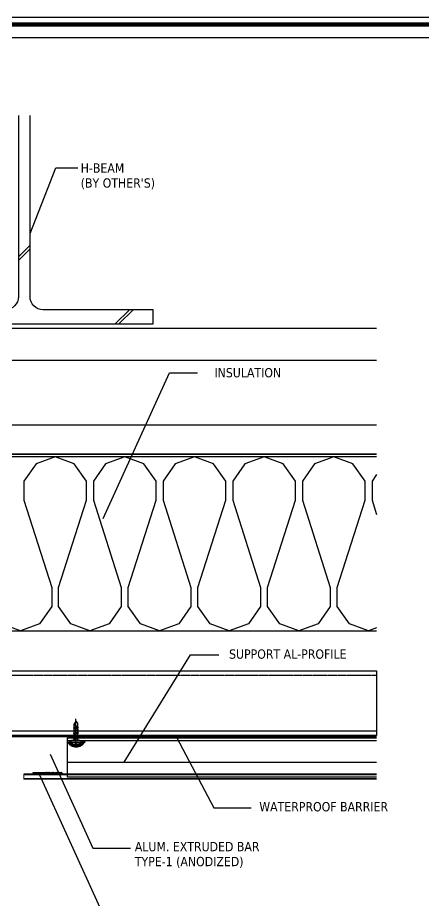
# Model space of a CAD drawing. Header units: millimetres. Extents: x 7297 to 60227, y -7497 to 19324.
# Drawn here: x 9849 to 10164, y 2893 to 3577 of the extents above; entities that cross this region are included whole.
import ezdxf

# ---------------------------------------------------------------- set-up
doc = ezdxf.new("R2010")
doc.units = ezdxf.units.MM
doc.linetypes.add('HIDDEN', pattern=[0.375, 0.25, -0.125])
doc.layers.add('NS_AL_PANEL', color=32, linetype='Continuous', lineweight=9)
for name, color, linetype in [('NS_CAULKING', 8, 'Continuous'), ('NS_COL_D-GREY', 8, 'Continuous'), ('NS_COL_L-GREY', 8, 'Continuous'), ('NS_COL_YELLOW', 2, 'Continuous'), ('NS_DIM', 1, 'Continuous'), ('NS_FORM', 7, 'Continuous'), ('NS_FRAME', 253, 'Continuous'), ('NS_GASKET_3M', 150, 'Continuous'), ('NS_INSUL', 8, 'Continuous'), ('NS_RIVET_SCREW', 1, 'Continuous'), ('NS_TEXT', 2, 'Continuous'), ('NS_WATERPROOF', 150, 'Continuous')]:
    doc.layers.add(name, color=color, linetype=linetype)
doc.styles.add('Expo M', font='Expo M.ttf')
doc.dimstyles.new('DS2', dxfattribs={"dimscale": 2, "dimtxt": 1.8, "dimasz": 1.5, "dimexe": 1, "dimexo": 1, "dimgap": 0.5, "dimtad": 1, "dimtoh": 1, "dimdec": 1, "dimzin": 1, "dimdsep": 46, "dimtxsty": 'Expo M', "dimcen": 2, "dimadec": 1, "dimazin": 0, "dimtfac": 1, "dimtdec": 4, "dimtix": 1, "dimtmove": 1, "dimatfit": 3, "dimfxl": 1, "dimtolj": 1, "dimtzin": 1, "dimarcsym": 0})

# ---------------------------------------------------------------- blocks, each defined once
blk = doc.blocks.new('피스')
for p, q in [((-4, 1.5), (-4, 1)), ((-4, 1.5), (4, 1.5)), ((-3, 0), (3, 0)), ((-0.5, 2.98), (-0.4, 2.3)), ((-0.4, 2.3), (0.4, 2.3)), ((0, 4.99), (0, -16.77)), ((0.5, 2.98), (0.4, 2.3)), ((4, 1.5), (4, 1)), ((2, -1.5), (-2, -2)), ((-1.5, -1.5), (-2, -2)), ((-2, -2), (-1.5, -2.5)), ((-1.5, -3.5), (-2, -4)), ((2, -3.5), (-2, -4)), ((-2, -4), (-1.5, -4.5)), ((-1.5, -5.5), (-2, -6)), ((2, -5.5), (-2, -6)), ((-2, -6), (-1.5, -6.5)), ((-1.5, -0.5), (-1.5, -1.5)), ((1.5, -1), (-1.5, -1.5)), ((1.5, -2), (-1.5, -2.5)), ((-1.5, -2.5), (-1.5, -3.5)), ((1.5, -3), (-1.5, -3.5)), ((1.5, -4), (-1.5, -4.5)), ((-1.5, -4.5), (-1.5, -5.5)), ((1.5, -5), (-1.5, -5.5)), ((1.5, -6), (-1.5, -6.5)), ((-1.5, -6.5), (-1.5, -7.5)), ((1.5, -0.5), (1.5, -1)), ((1.5, -1), (2, -1.5)), ((2, -1.5), (1.5, -2)), ((1.5, -2), (1.5, -3)), ((1.5, -3), (2, -3.5)), ((2, -3.5), (1.5, -4)), ((1.5, -4), (1.5, -5)), ((1.5, -5), (2, -5.5)), ((2, -5.5), (1.5, -6)), ((1.5, -6), (1.5, -7)), ((-1.5, -7.5), (-2, -8)), ((2, -7.5), (-2, -8)), ((-2, -8), (-1.5, -8.5)), ((-1.5, -9.5), (-2, -10)), ((2, -9.5), (-2, -10)), ((-2, -10), (-1.5, -10.5)), ((1.5, -7), (-1.5, -7.5)), ((1.5, -8), (-1.5, -8.5)), ((-1.5, -8.5), (-1.5, -9.5)), ((1.5, -9), (-1.5, -9.5)), ((1.5, -10), (-1.5, -10.5)), ((-1.5, -10.5), (-1.5, -13.5)), ((0, -15), (-1.5, -13.5)), ((-1.27, -13.54), (-1.27, -11.97)), ((0, -15), (-1.27, -13.54)), ((0, -15), (1.5, -13.03)), ((1.5, -13.03), (0.6, -11.47)), ((1.5, -7), (2, -7.5)), ((2, -7.5), (1.5, -8)), ((1.5, -8), (1.5, -9)), ((1.5, -9), (2, -9.5)), ((2, -9.5), (1.5, -10)), ((1.5, -10), (1.5, -13.03))]:
    blk.add_line(p, q)
for centre, radius, start, end in [((0, -3.08), 6.08, 94.71456, 131.11209), ((-3, 1), 1, 180, 270), ((-2, -0.5), 0.5, 0, 90), ((0, -3.08), 6.08, 48.88791, 85.28544), ((2, -0.5), 0.5, 90, 180), ((3, 1), 1, 270, 0), ((-0.27, -11.97), 1, 30.08633, 180)]:
    blk.add_arc(centre, radius, start, end)
blk = doc.blocks.new('N-SCREW')
blk.add_blockref('피스', (17.25, -1.03))
blk = doc.blocks.new('AL-TEMPLATE')
at = {"color": 7, "ltscale": 2}
blk.add_lwpolyline([(1972.34, 1515.25), (1972.34, 921.25), (2812.34, 921.25), (2812.34, 1515.25)], close=True, dxfattribs=at)
at = {"color": 8, "const_width": 2.5}
blk.add_lwpolyline([(1976.34, 1509.45), (2808.34, 1509.45), (2808.34, 927.05), (1976.34, 927.05)], close=True, dxfattribs=at)
at = {"color": 9}
blk.add_lwpolyline([(1984.07, 1501.32), (2709.08, 1501.32), (2709.08, 935.18), (1984.07, 935.18)], close=True, dxfattribs=at)
blk = doc.blocks.new('*U186')
blk.add_lwpolyline([(0, 0), (50, 0), (50, 331.43), (0, 331.43)], close=True)
at = {"linetype": 'HIDDEN'}
blk.add_lwpolyline([(3.2, 0), (46.8, 0), (46.8, 331.43), (3.2, 331.43)], close=True, dxfattribs=at)

msp = doc.modelspace()

# ---------------------------------------------------------------- hatches: boundary and pattern name
at = {"layer": 'NS_CAULKING'}
h = msp.add_hatch(dxfattribs=at)
h.set_pattern_fill('ANSI37', color=256, scale=0.3, angle=90, style=0, pattern_type=2)
h.set_pattern_definition([(135, (98934.5948, -747619.5915), (-0.6735192091, -0.6735192091), []), (225, (98934.5948, -747619.5915), (0.6735192091, -0.6735192091), [])])
h.paths.add_polyline_path([(9888.32, 3014.94), (9889.57, 3016.61), (9889.83, 3016.61), (9889.83, 3015.98), (9889.83, 3015.95), (9889.83, 3015.93), (9889.83, 3015.9), (9889.83, 3015.87), (9889.83, 3015.84), (9889.84, 3015.81), (9889.84, 3015.78), (9889.84, 3015.75), (9889.85, 3015.72), (9889.86, 3015.68), (9889.86, 3015.65), (9889.87, 3015.62), (9889.88, 3015.59), (9889.89, 3015.56), (9889.89, 3015.53), (9889.9, 3015.5), (9889.92, 3015.47), (9889.93, 3015.44), (9889.94, 3015.41), (9889.95, 3015.38), (9889.97, 3015.35), (9889.98, 3015.32), (9890, 3015.29), (9890.01, 3015.27), (9890.03, 3015.24), (9890.05, 3015.21), (9890.07, 3015.18), (9890.09, 3015.15), (9890.11, 3015.13), (9890.13, 3015.1), (9890.15, 3015.07), (9890.17, 3015.05), (9890.19, 3015.02), (9890.21, 3015), (9890.24, 3014.98), (9890.26, 3014.95), (9890.29, 3014.93), (9890.31, 3014.91), (9890.34, 3014.89), (9890.36, 3014.87), (9890.39, 3014.85), (9890.42, 3014.83), (9890.44, 3014.81), (9890.47, 3014.79), (9890.5, 3014.78), (9890.53, 3014.76), (9890.55, 3014.74), (9890.58, 3014.73), (9890.61, 3014.72), (9890.64, 3014.7), (9890.67, 3014.69), (9890.7, 3014.68), (9890.73, 3014.67), (9890.76, 3014.66), (9890.79, 3014.65), (9890.82, 3014.64), (9890.85, 3014.63), (9890.88, 3014.62), (9890.9, 3014.62), (9890.93, 3014.61), (9890.96, 3014.6), (9890.99, 3014.6), (9891.02, 3014.59), (9891.05, 3014.59), (9891.47, 3014.48), (9891.89, 3014.38), (9892.1, 3014.34), (9892.32, 3014.3), (9892.53, 3014.26), (9892.75, 3014.23), (9892.96, 3014.2), (9893.18, 3014.17), (9893.4, 3014.15), (9893.62, 3014.14), (9893.84, 3014.12), (9894.06, 3014.11), (9894.28, 3014.11), (9894.5, 3014.11), (9894.72, 3014.11), (9894.94, 3014.11), (9895.15, 3014.12), (9895.37, 3014.14), (9895.59, 3014.15), (9895.81, 3014.17), (9896.03, 3014.2), (9896.24, 3014.23), (9896.46, 3014.26), (9896.68, 3014.3), (9896.89, 3014.34), (9897.1, 3014.38), (9897.52, 3014.48), (9897.94, 3014.59), (9897.97, 3014.59), (9898, 3014.6), (9898.03, 3014.6), (9898.05, 3014.61), (9898.08, 3014.61), (9898.11, 3014.62), (9898.14, 3014.63), (9898.17, 3014.64), (9898.2, 3014.64), (9898.23, 3014.65), (9898.25, 3014.66), (9898.28, 3014.67), (9898.31, 3014.68), (9898.34, 3014.7), (9898.37, 3014.71), (9898.4, 3014.72), (9898.42, 3014.74), (9898.45, 3014.75), (9898.48, 3014.77), (9898.51, 3014.78), (9898.53, 3014.8), (9898.56, 3014.82), (9898.59, 3014.83), (9898.61, 3014.85), (9898.64, 3014.87), (9898.66, 3014.89), (9898.69, 3014.91), (9898.71, 3014.93), (9898.73, 3014.96), (9898.76, 3014.98), (9898.78, 3015), (9898.8, 3015.03), (9898.82, 3015.05), (9898.84, 3015.07), (9898.86, 3015.1), (9898.88, 3015.12), (9898.9, 3015.15), (9898.92, 3015.18), (9898.94, 3015.2), (9898.96, 3015.23), (9898.97, 3015.26), (9898.99, 3015.28), (9899, 3015.31), (9899.02, 3015.34), (9899.03, 3015.37), (9899.05, 3015.4), (9899.06, 3015.43), (9899.07, 3015.45), (9899.08, 3015.48), (9899.09, 3015.51), (9899.1, 3015.54), (9899.11, 3015.57), (9899.12, 3015.6), (9899.12, 3015.63), (9899.13, 3015.66), (9899.14, 3015.69), (9899.14, 3015.72), (9899.15, 3015.75), (9899.15, 3015.78), (9899.16, 3015.8), (9899.16, 3015.83), (9899.16, 3015.86), (9899.16, 3015.89), (9899.16, 3015.92), (9899.16, 3016.61), (9902.01, 3016.61), (9901.92, 3016.38), (9901.81, 3016.14), (9901.7, 3015.91), (9901.58, 3015.68), (9901.46, 3015.45), (9901.32, 3015.23), (9901.18, 3015.01), (9901.02, 3014.79), (9900.86, 3014.58), (9900.69, 3014.37), (9900.52, 3014.17), (9900.33, 3013.97), (9900.14, 3013.78), (9899.94, 3013.59), (9899.74, 3013.42), (9899.53, 3013.25), (9899.31, 3013.08), (9899.09, 3012.93), (9898.86, 3012.78), (9898.63, 3012.64), (9898.4, 3012.51), (9898.16, 3012.39), (9897.92, 3012.27), (9897.67, 3012.17), (9897.42, 3012.07), (9897.17, 3011.98), (9896.92, 3011.91), (9896.67, 3011.84), (9896.42, 3011.78), (9896.17, 3011.72), (9895.92, 3011.68), (9895.67, 3011.65), (9895.42, 3011.62), (9895.16, 3011.6), (9894.9, 3011.59), (9894.65, 3011.59), (9894.39, 3011.6), (9894.12, 3011.61), (9893.86, 3011.64), (9893.6, 3011.67), (9893.33, 3011.71), (9893.07, 3011.77), (9892.81, 3011.83), (9892.55, 3011.9), (9892.29, 3011.98), (9892.04, 3012.07), (9891.78, 3012.17), (9891.53, 3012.27), (9891.29, 3012.39), (9891.05, 3012.51), (9890.81, 3012.64), (9890.58, 3012.78), (9890.35, 3012.93), (9890.14, 3013.09), (9889.92, 3013.25), (9889.71, 3013.41), (9889.51, 3013.59), (9889.32, 3013.77), (9889.14, 3013.95), (9888.96, 3014.14), (9888.79, 3014.34), (9888.62, 3014.54), (9888.47, 3014.74)], flags=0)
at = {"layer": 'NS_GASKET_3M'}
h = msp.add_hatch(dxfattribs=at)
h.set_pattern_fill('JIS_WOOD', color=256, angle=360, style=0, pattern_type=2)
h.set_pattern_definition([(45, (16088.78094, -3047.0058), (-0.5, 0.5), [])])
h.paths.add_polyline_path([(9871, 2991.61), (9861, 2991.61), (9861, 2990.61), (9871, 2990.61)], flags=0)
h = msp.add_hatch(dxfattribs=at)
h.set_pattern_fill('ANSI31', color=256, angle=360)
h.set_pattern_definition([(45, (9352.94135, 486.92851), (-0.0883883476, 0.0883883476), [])])
h.paths.add_polyline_path([(9885, 2990.61, -0.414214), (9884, 2991.61), (9883.5, 2992.11), (9883, 2991.61), (9882.5, 2992.11), (9882, 2991.61), (9881.5, 2992.11), (9881, 2991.61), (9880.5, 2992.11), (9880, 2991.61), (9879.5, 2992.11), (9879, 2991.61), (9878.5, 2992.11), (9878, 2991.61), (9877.5, 2992.11), (9877, 2991.61), (9876.5, 2992.11), (9876, 2991.61), (9875.5, 2992.11), (9875, 2991.61), (9874.5, 2992.11), (9874, 2991.61), (9873.5, 2992.11), (9873, 2991.61), (9872.5, 2992.11), (9872, 2991.61), (9871.5, 2992.11), (9871, 2991.61), (9871, 2990.61)])

# ---------------------------------------------------------------- linework, layer by layer
at = {"layer": 'NS_AL_PANEL'}
for p, q in [((10127.61, 2990.61), (9854, 2990.61)), ((9854, 2986.61), (9854, 2990.61)), ((10127.61, 2990.11), (9854, 2990.11)), ((10127.61, 2987.11), (9854, 2987.11)), ((9854, 2986.61), (10127.61, 2986.61))]:
    msp.add_line(p, q, dxfattribs=at)
at = {"layer": 'NS_CAULKING'}
msp.add_arc((9894.73, 3019.38), 7.79, 214.71621, 339.15734, dxfattribs=at)
at = {"layer": 'NS_COL_D-GREY'}
for p, q in [((9849.87, 3388.71), (9858.87, 3397.71)), ((9849.92, 3391.59), (9858.87, 3400.54)), ((9924.92, 3339.62), (9935.92, 3350.62)), ((9927.75, 3339.62), (9938.75, 3350.62))]:
    msp.add_line(p, q, dxfattribs=at)
msp.add_lwpolyline([(9849.87, 3501.21), (9849.87, 3360.62, -0.414214), (9839.87, 3350.62), (9754.37, 3350.62), (9754.37, 3339.62), (9954.37, 3339.62), (9954.37, 3350.62), (9868.87, 3350.62, -0.414214), (9858.87, 3360.62), (9858.87, 3501.21)], format="xyb", dxfattribs=at)
at = {"layer": 'NS_COL_L-GREY'}
for p, q in [((9888, 3018.61), (10127.61, 3018.61)), ((9888, 2988.11), (9888, 3018.61)), ((9888, 3016.61), (10127.61, 3016.61)), ((9888, 2999.95), (10127.61, 2999.95)), ((10127.61, 2990.61), (9854, 2990.61)), ((10127.61, 2988.11), (9888, 2988.11))]:
    msp.add_line(p, q, dxfattribs=at)
at = {"layer": 'NS_COL_YELLOW'}
msp.add_line((10127.61, 3238.61), (9574.38, 3238.61), dxfattribs=at)
at = {"layer": 'NS_FRAME'}
for p, q in [((9574.38, 3336.16), (10127.61, 3336.16)), ((9574.38, 3311.4), (10127.61, 3311.4)), ((9574.38, 3261.29), (10127.61, 3261.29)), ((9574.38, 3238.61), (10127.61, 3238.61)), ((10127.61, 3023.81), (9574.38, 3023.81))]:
    msp.add_line(p, q, dxfattribs=at)
at = {"layer": 'NS_GASKET_3M'}
msp.add_lwpolyline([(9871, 2991.61), (9861, 2991.61), (9861, 2990.61), (9871, 2990.61)], close=True, dxfattribs=at)
at = {"layer": 'NS_INSUL'}
msp.add_line((10127.61, 3236.61), (9574.38, 3236.61), dxfattribs=at)
for points in [[(9905.38, 3101.61), (9890.53, 3107.01), (9881.08, 3120.51), (9881.08, 3135.36), (9902.68, 3202.86), (9902.68, 3217.71), (9893.23, 3231.21), (9878.38, 3236.61), (9863.53, 3231.21)], [(9890.53, 3107.01), (9881.08, 3120.51), (9881.08, 3135.36), (9902.68, 3202.86), (9902.68, 3217.71), (9893.23, 3231.21), (9878.38, 3236.61)], [(9932.38, 3236.61), (9917.53, 3231.21), (9908.08, 3217.71), (9908.08, 3202.86)], [(9959.38, 3101.61), (9944.53, 3107.01), (9935.08, 3120.51), (9935.08, 3135.36), (9956.68, 3202.86), (9956.68, 3217.71), (9947.23, 3231.21), (9932.38, 3236.61)], [(9986.38, 3236.61), (9971.53, 3231.21), (9962.08, 3217.71), (9962.08, 3202.86), (9983.68, 3135.36), (9983.68, 3120.51), (9974.23, 3107.01)], [(10001.23, 3231.21), (9986.38, 3236.61), (9971.53, 3231.21)], [(10127.61, 3103.88), (10121.38, 3101.61), (10106.53, 3107.01), (10097.08, 3120.51), (10097.08, 3135.36), (10118.68, 3202.86), (10118.68, 3217.71), (10109.23, 3231.21), (10094.38, 3236.61), (10079.53, 3231.21), (10070.08, 3217.71), (10070.08, 3202.86), (10091.68, 3135.36), (10091.68, 3120.51), (10082.23, 3107.01), (10067.38, 3101.61), (10052.53, 3107.01), (10043.08, 3120.51), (10043.08, 3135.36), (10064.68, 3202.86), (10064.68, 3217.71), (10055.23, 3231.21), (10040.38, 3236.61), (10025.53, 3231.21), (10016.08, 3217.71), (10016.08, 3202.86), (10037.68, 3135.36), (10037.68, 3120.51), (10028.23, 3107.01), (10013.38, 3101.61), (9998.53, 3107.01), (9989.08, 3120.51), (9989.08, 3135.36), (10010.68, 3202.86), (10010.68, 3217.71), (10001.23, 3231.21)], [(9863.53, 3231.21), (9854.08, 3217.71), (9854.08, 3202.86), (9875.68, 3135.36), (9875.68, 3120.51)], [(9917.53, 3231.21), (9908.08, 3217.71), (9908.08, 3202.86), (9929.68, 3135.36), (9929.68, 3120.51), (9920.23, 3107.01)], [(9944.53, 3107.01), (9935.08, 3120.51), (9935.08, 3135.36), (9956.68, 3202.86), (9956.68, 3217.71), (9947.23, 3231.21)], [(10013.38, 3101.61), (9998.53, 3107.01), (9989.08, 3120.51), (9989.08, 3135.36), (10010.68, 3202.86), (10010.68, 3217.71), (10001.23, 3231.21)], [(10127.61, 3222.76), (10124.08, 3217.71), (10124.08, 3202.86), (10127.61, 3191.8)], [(9854.08, 3217.71), (9854.08, 3202.86), (9875.68, 3135.36), (9875.68, 3120.51), (9866.23, 3107.01), (9851.38, 3101.61), (9836.53, 3107.01)], [(9962.08, 3217.71), (9962.08, 3202.86)], [(9929.68, 3135.36), (9929.68, 3120.51), (9920.23, 3107.01), (9905.38, 3101.61)], [(9983.68, 3135.36), (9983.68, 3120.51), (9974.23, 3107.01), (9959.38, 3101.61)], [(9866.23, 3107.01), (9851.38, 3101.61), (9836.53, 3107.01), (9827.08, 3120.51)]]:
    msp.add_lwpolyline(points, dxfattribs=at)
at = {"layer": 'NS_WATERPROOF'}
msp.add_line((9574.38, 3101.61), (10127.61, 3101.61), dxfattribs=at)
at = {"layer": 'NS_WATERPROOF', "ltscale": 3}
for p, q in [((10127.61, 3020.11), (9574.38, 3020.11)), ((10127.61, 3019.61), (9574.38, 3019.61))]:
    msp.add_line(p, q, dxfattribs=at)

# ---------------------------------------------------------------- block references
at = {"layer": 'NS_FORM', "xscale": 1.32, "yscale": 1.32, "zscale": 1.32, "rotation": 270}
msp.add_blockref('AL-TEMPLATE', (8191.4, 6180.47), dxfattribs=at)
at = {"layer": 'NS_FRAME', "xscale": -1, "rotation": 270}
msp.add_blockref('*U186', (9796.19, 3020.61), dxfattribs=at)
at = {"layer": 'NS_RIVET_SCREW', "rotation": 180}
msp.add_blockref('N-SCREW', (9911.75, 3015.58), dxfattribs=at)

# ---------------------------------------------------------------- texts
at = {"layer": 'NS_TEXT', "char_height": 7.2, "line_spacing_factor": 0.963855}
for s, insert, width, attachment_point in [("\\fTahoma;H-BEAM\\P(BY OTHER'S)", (9898.19, 3464.01), 66.8903, 1), ('\\pxqr;{\\fTahoma|b0|i0|c0|p34;INSULATION}', (9935.13, 3305.38), 118.4981, 1), ('\\pxql;{\\fTahoma|b0|i0|c129|p34;SUPPORT AL-PROFILE}', (10013.23, 3087.27), 118.4981, 1), ('\\fTahoma;WATERPROOF BARRIER', (10036.67, 2968.94), 112.4594, 1), ('\\pxql;{\\fTahoma|b0|i0|c0|p34;ALUM. EXTRUDED BAR\\fTahoma|b0|i0|c129|p34;\\PTYPE-1 \\fTahoma|b0|i0|c0|p34;(\\fTahoma|b0|i0|c129|p34;ANODIZED\\fTahoma|b0|i0|c0|p34;)}', (10055.51, 2938.01), 115.355, 3)]:
    msp.add_mtext(s, dxfattribs=dict(at, insert=insert, width=width, attachment_point=attachment_point))

# ---------------------------------------------------------------- leaders
at = {"layer": 'NS_DIM'}
for points in [[(9858.98, 3409.71), (9878.83, 3460.51), (9896.07, 3460.51)], [(9915.57, 3188.64), (9967.06, 3301.7), (9988.86, 3301.7)], [(9931.95, 2999.95), (9983.44, 3083.11), (10005.25, 3083.11)], [(9972.38, 3019.37), (10001.29, 2964.59), (10030.28, 2964.59)], [(9874.62, 3006.11), (9907.69, 2933.16), (9936.68, 2933.16)], [(9866, 2990.61), (9912.89, 2887.17), (9941.88, 2887.17)]]:
    msp.add_leader(points, dimstyle='DS2', override={"dimgap": 0.5, "dimtad": 0}, dxfattribs=at)

doc.saveas('drawing.dxf')
